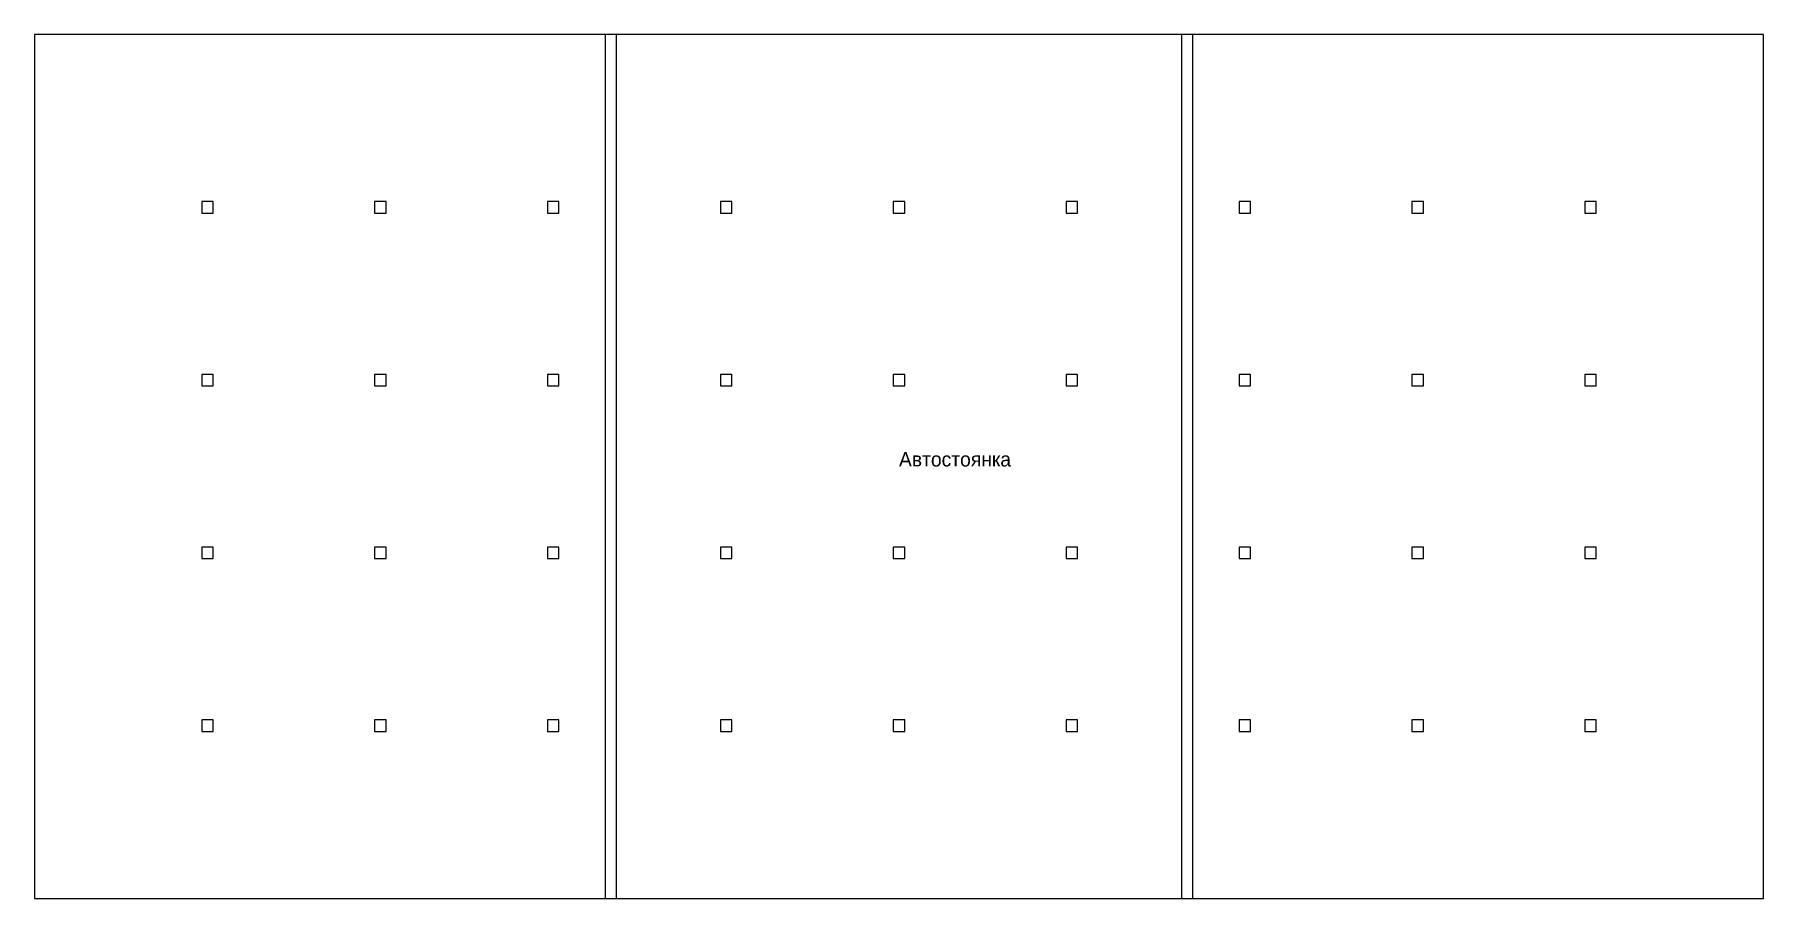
# Model space of a CAD drawing. Header units: millimetres. Extents: x 0 to 60000, y 0 to 30000.
import ezdxf

# ---------------------------------------------------------------- set-up
doc = ezdxf.new("R2010")
doc.units = ezdxf.units.MM
for name, color, linetype in [('ПТ_БАЛКИ', 7, 'Continuous'), ('ПТ_КОЛОННЫ', 7, 'Continuous'), ('ПТ_КОНТУР', 7, 'Continuous')]:
    doc.layers.add(name, color=color, linetype=linetype)

msp = doc.modelspace()

# ---------------------------------------------------------------- linework, layer by layer
at = {"layer": 'ПТ_БАЛКИ'}
for points in [[(19800, 0), (20200, 0), (20200, 30000), (19800, 30000)], [(39800, 0), (40200, 0), (40200, 30000), (39800, 30000)]]:
    msp.add_lwpolyline(points, close=True, dxfattribs=at)
at = {"layer": 'ПТ_КОЛОННЫ'}
for points in [[(5800, 23800), (6200, 23800), (6200, 24200), (5800, 24200)], [(11800, 23800), (12200, 23800), (12200, 24200), (11800, 24200)], [(17800, 23800), (18200, 23800), (18200, 24200), (17800, 24200)], [(23800, 23800), (24200, 23800), (24200, 24200), (23800, 24200)], [(29800, 23800), (30200, 23800), (30200, 24200), (29800, 24200)], [(35800, 23800), (36200, 23800), (36200, 24200), (35800, 24200)], [(41800, 23800), (42200, 23800), (42200, 24200), (41800, 24200)], [(47800, 23800), (48200, 23800), (48200, 24200), (47800, 24200)], [(53800, 23800), (54200, 23800), (54200, 24200), (53800, 24200)], [(5800, 17800), (6200, 17800), (6200, 18200), (5800, 18200)], [(11800, 17800), (12200, 17800), (12200, 18200), (11800, 18200)], [(17800, 17800), (18200, 17800), (18200, 18200), (17800, 18200)], [(23800, 17800), (24200, 17800), (24200, 18200), (23800, 18200)], [(29800, 17800), (30200, 17800), (30200, 18200), (29800, 18200)], [(35800, 17800), (36200, 17800), (36200, 18200), (35800, 18200)], [(41800, 17800), (42200, 17800), (42200, 18200), (41800, 18200)], [(47800, 17800), (48200, 17800), (48200, 18200), (47800, 18200)], [(53800, 17800), (54200, 17800), (54200, 18200), (53800, 18200)], [(5800, 11800), (6200, 11800), (6200, 12200), (5800, 12200)], [(11800, 11800), (12200, 11800), (12200, 12200), (11800, 12200)], [(17800, 11800), (18200, 11800), (18200, 12200), (17800, 12200)], [(23800, 11800), (24200, 11800), (24200, 12200), (23800, 12200)], [(29800, 11800), (30200, 11800), (30200, 12200), (29800, 12200)], [(35800, 11800), (36200, 11800), (36200, 12200), (35800, 12200)], [(41800, 11800), (42200, 11800), (42200, 12200), (41800, 12200)], [(47800, 11800), (48200, 11800), (48200, 12200), (47800, 12200)], [(53800, 11800), (54200, 11800), (54200, 12200), (53800, 12200)], [(5800, 5800), (6200, 5800), (6200, 6200), (5800, 6200)], [(11800, 5800), (12200, 5800), (12200, 6200), (11800, 6200)], [(17800, 5800), (18200, 5800), (18200, 6200), (17800, 6200)], [(23800, 5800), (24200, 5800), (24200, 6200), (23800, 6200)], [(29800, 5800), (30200, 5800), (30200, 6200), (29800, 6200)], [(35800, 5800), (36200, 5800), (36200, 6200), (35800, 6200)], [(41800, 5800), (42200, 5800), (42200, 6200), (41800, 6200)], [(47800, 5800), (48200, 5800), (48200, 6200), (47800, 6200)], [(53800, 5800), (54200, 5800), (54200, 6200), (53800, 6200)]]:
    msp.add_lwpolyline(points, close=True, dxfattribs=at)
at = {"layer": 'ПТ_КОНТУР'}
msp.add_lwpolyline([(0, 0), (60000, 0), (60000, 30000), (0, 30000)], close=True, dxfattribs=at)

# ---------------------------------------------------------------- texts
msp.add_text('Автостоянка', height=500, dxfattribs=at).set_placement((30000, 15000))

doc.saveas('drawing.dxf')
